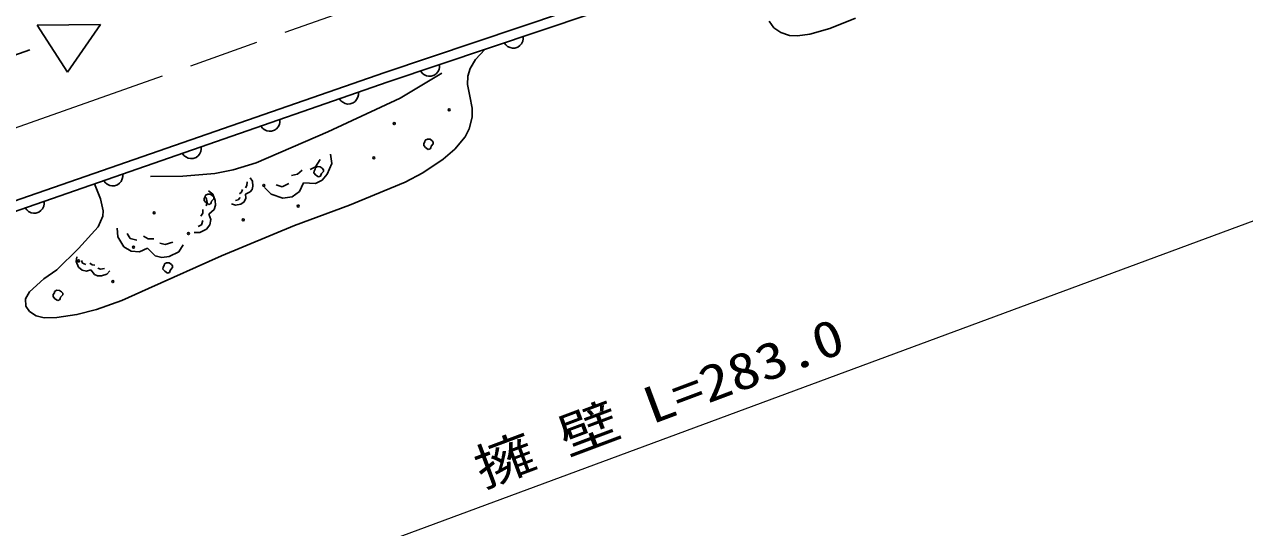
# Model space of a CAD drawing. Units: millimetres, scale not verified. Extents: x 40000 to 680000, y 20000 to 380000.
# Drawn here: x 417584 to 478564, y 259172 to 284296 of the extents above; entities that cross this region are included whole.
import ezdxf
from ezdxf.enums import TextEntityAlignment as Align

# ---------------------------------------------------------------- set-up
doc = ezdxf.new("R2010")
doc.units = ezdxf.units.MM
doc.header["$LTSCALE"] = 1000
doc.linetypes.add('CHAIN', pattern=[18.5, 12, -1.5, 3.5, -1.5])
for name, color, linetype, lineweight in [('M-BGD', 7, 'Continuous', 25), ('M-BMK', 2, 'CHAIN', 13), ('M-STR-HTXT', 7, 'Continuous', 13)]:
    doc.layers.add(name, color=color, linetype=linetype, lineweight=lineweight)
doc.styles.add('ＭＳ ゴシック', font='')
doc.styles.get('ＭＳ ゴシック').set_extended_font_data('MS Gothic')

msp = doc.modelspace()

# ---------------------------------------------------------------- linework, layer by layer
at = {"layer": 'M-BGD'}
for p, q in [((435602, 281901), (452335, 287522)), ((452499, 287050), (435764, 281428)), ((435764, 281428), (452499, 287050)), ((418229, 284265), (421379, 284295)), ((418229, 284265), (419744, 281918)), ((421379, 284295), (419744, 281918)), ((442489, 283455), (442514, 283569)), ((442514, 283569), (442513, 283695)), ((355899, 261160), (417853, 283021)), ((441565, 283377), (441641, 283276)), ((441641, 283276), (441730, 283200)), ((441730, 283200), (441857, 283137)), ((441857, 283137), (441971, 283112)), ((441971, 283112), (442097, 283112)), ((442097, 283112), (442249, 283163)), ((442249, 283163), (442350, 283240)), ((442350, 283240), (442426, 283328)), ((442426, 283328), (442489, 283455)), ((415969, 275086), (435602, 281901)), ((437382, 281972), (437458, 281870)), ((437458, 281870), (437546, 281795)), ((437546, 281795), (437673, 281732)), ((437673, 281732), (437787, 281707)), ((437913, 281707), (438065, 281758)), ((438065, 281758), (438166, 281834)), ((438166, 281834), (438242, 281923)), ((438242, 281923), (438305, 282050)), ((438305, 282050), (438330, 282163)), ((438330, 282163), (438330, 282290)), ((435764, 281428), (416136, 274614)), ((416136, 274614), (435764, 281428)), ((437787, 281707), (437913, 281707)), ((433329, 280583), (433406, 280482)), ((434114, 280453), (434189, 280543)), ((434189, 280543), (434251, 280670)), ((434251, 280670), (434275, 280784)), ((434275, 280784), (434273, 280911)), ((433406, 280482), (433495, 280408)), ((433495, 280408), (433622, 280346)), ((433622, 280346), (433737, 280322)), ((433737, 280322), (433863, 280324)), ((433863, 280324), (434014, 280376)), ((434014, 280376), (434114, 280453)), ((430264, 279180), (430325, 279307)), ((430325, 279307), (430349, 279421)), ((430349, 279421), (430348, 279548)), ((429403, 279220), (429480, 279120)), ((429480, 279120), (429570, 279045)), ((429570, 279045), (429697, 278983)), ((429697, 278983), (429811, 278959)), ((429811, 278959), (429938, 278961)), ((429938, 278961), (430089, 279013)), ((430089, 279013), (430189, 279090)), ((430189, 279090), (430264, 279180)), ((426424, 278059), (426422, 278185)), ((437544, 278255), (437551, 278349)), ((437633, 278143), (437544, 278255)), ((437551, 278349), (437602, 278434)), ((437602, 278434), (437614, 278509)), ((437614, 278509), (437723, 278568)), ((437769, 278053), (437633, 278143)), ((437723, 278568), (437859, 278560)), ((437864, 278087), (437769, 278053)), ((437859, 278560), (437961, 278483)), ((437893, 278136), (437864, 278087)), ((437912, 278223), (437893, 278136)), ((438019, 278332), (437912, 278223)), ((437961, 278483), (438019, 278415)), ((438019, 278415), (438019, 278332)), ((425478, 277857), (425555, 277757)), ((425555, 277757), (425644, 277682)), ((425644, 277682), (425771, 277620)), ((425771, 277620), (425886, 277597)), ((425886, 277597), (426012, 277598)), ((426012, 277598), (426163, 277651)), ((426163, 277651), (426263, 277728)), ((426263, 277728), (426338, 277817)), ((426338, 277817), (426400, 277944)), ((426400, 277944), (426424, 278059)), ((432126, 277183), (432357, 277547)), ((432953, 277348), (432887, 277811)), ((431232, 276819), (431464, 277017)), ((431861, 277050), (432126, 277183)), ((432056, 276883), (432063, 276977)), ((432146, 276771), (432056, 276883)), ((432063, 276977), (432114, 277062)), ((432114, 277062), (432126, 277137)), ((432126, 277137), (432235, 277196)), ((432235, 277196), (432371, 277188)), ((432371, 277188), (432473, 277111)), ((432424, 276851), (432405, 276764)), ((432531, 276960), (432424, 276851)), ((432473, 277111), (432531, 277043)), ((432531, 277043), (432531, 276960)), ((432721, 276819), (432953, 277348)), ((421552, 276494), (421629, 276394)), ((421629, 276394), (421719, 276319)), ((421719, 276319), (421846, 276258)), ((421846, 276258), (421960, 276234)), ((422086, 276235), (422238, 276288)), ((422238, 276288), (422338, 276365)), ((422338, 276365), (422413, 276454)), ((422413, 276454), (422474, 276582)), ((422474, 276582), (422498, 276696)), ((422498, 276696), (422497, 276822)), ((428631, 276142), (428705, 276246)), ((428705, 276246), (428720, 276432)), ((428988, 276477), (428869, 276641)), ((429006, 276228), (428988, 276477)), ((430173, 276289), (430471, 276190)), ((430471, 276190), (430802, 276355)), ((430934, 276752), (431232, 276819)), ((431332, 275958), (431530, 276388)), ((431530, 276388), (432126, 276355)), ((432126, 276355), (432457, 276521)), ((432281, 276681), (432146, 276771)), ((432376, 276715), (432281, 276681)), ((432405, 276764), (432376, 276715)), ((432457, 276521), (432721, 276819)), ((421960, 276234), (422086, 276235)), ((426575, 275605), (426626, 275690)), ((426626, 275690), (426638, 275765)), ((426638, 275765), (426747, 275824)), ((426719, 275406), (426666, 275657)), ((426747, 275824), (426883, 275816)), ((427001, 275822), (426779, 275990)), ((426883, 275816), (426985, 275739)), ((426985, 275739), (427043, 275671)), ((427124, 275501), (427001, 275822)), ((427043, 275671), (427043, 275588)), ((428273, 275532), (428366, 275662)), ((428337, 275841), (428437, 275926)), ((428437, 275926), (428485, 276049)), ((428638, 275822), (428872, 275930)), ((428649, 275618), (428638, 275822)), ((428872, 275930), (428965, 276060)), ((428965, 276060), (429006, 276228)), ((429578, 276157), (429909, 275826)), ((429909, 275826), (430504, 275627)), ((430504, 275627), (430968, 275693)), ((430968, 275693), (431332, 275958)), ((417626, 275132), (417704, 275031)), ((417704, 275031), (417793, 274957)), ((418412, 275002), (418487, 275092)), ((418487, 275092), (418549, 275219)), ((418549, 275219), (418573, 275333)), ((418573, 275333), (418571, 275460)), ((426493, 274879), (426508, 275060)), ((426568, 275511), (426575, 275605)), ((426658, 275399), (426568, 275511)), ((426793, 275309), (426658, 275399)), ((426663, 275240), (426719, 275406)), ((426888, 275343), (426793, 275309)), ((426799, 274822), (427065, 275056)), ((426917, 275392), (426888, 275343)), ((426936, 275479), (426917, 275392)), ((427043, 275588), (426936, 275479)), ((427065, 275056), (427136, 275265)), ((427136, 275265), (427124, 275501)), ((427939, 275339), (428132, 275279)), ((428132, 275279), (428400, 275324)), ((428140, 275510), (428273, 275532)), ((428400, 275324), (428564, 275443)), ((428564, 275443), (428649, 275618)), ((417793, 274957), (417920, 274895)), ((417920, 274895), (418034, 274871)), ((418034, 274871), (418161, 274873)), ((418161, 274873), (418312, 274925)), ((418312, 274925), (418412, 275002)), ((426395, 274727), (426493, 274879)), ((426434, 274295), (426505, 274504)), ((426895, 274557), (426799, 274822)), ((426851, 274292), (426895, 274557)), ((422227, 274122), (422260, 273693)), ((422722, 273858), (422870, 273611)), ((426069, 273908), (426347, 273906)), ((426266, 274213), (426434, 274295)), ((426347, 273906), (426683, 274071)), ((426683, 274071), (426851, 274292)), ((422260, 273693), (422557, 273198)), ((422557, 273198), (422920, 272967)), ((422870, 273611), (423200, 273528)), ((423530, 273726), (423777, 273594)), ((423777, 273594), (424058, 273594)), ((424354, 273380), (424618, 273314)), ((424618, 273314), (424998, 273429)), ((425294, 272934), (425525, 273297)), ((420196, 272689), (420179, 272462)), ((422920, 272967), (423332, 272934)), ((423332, 272934), (423728, 273116)), ((423728, 273116), (424124, 272737)), ((424124, 272737), (424453, 272654)), ((424453, 272654), (424816, 272704)), ((424816, 272704), (425294, 272934)), ((420179, 272462), (420295, 272180)), ((420295, 272180), (420467, 272030)), ((420434, 272512), (420492, 272371)), ((420467, 272030), (420680, 271981)), ((420492, 272371), (420658, 272302)), ((420680, 271981), (420902, 272044)), ((420846, 272379), (420965, 272291)), ((420902, 272044), (421079, 271814)), ((420965, 272291), (421112, 272269)), ((421251, 272133), (421384, 272077)), ((421384, 272077), (421591, 272108)), ((421708, 271825), (421857, 271997)), ((424510, 272081), (424517, 272175)), ((424600, 271969), (424510, 272081)), ((424517, 272175), (424568, 272260)), ((424568, 272260), (424580, 272335)), ((424580, 272335), (424689, 272394)), ((424689, 272394), (424825, 272386)), ((424825, 272386), (424927, 272309)), ((424878, 272049), (424859, 271962)), ((424985, 272158), (424878, 272049)), ((424927, 272309), (424985, 272241)), ((424985, 272241), (424985, 272158)), ((421079, 271814), (421245, 271745)), ((421245, 271745), (421439, 271742)), ((421439, 271742), (421708, 271825)), ((424735, 271879), (424600, 271969)), ((424830, 271913), (424735, 271879)), ((424859, 271962), (424830, 271913)), ((419022, 270709), (419029, 270803)), ((419029, 270803), (419080, 270888)), ((419080, 270888), (419092, 270963)), ((419092, 270963), (419201, 271022)), ((419201, 271022), (419337, 271014)), ((419337, 271014), (419439, 270937)), ((419497, 270786), (419391, 270677)), ((419439, 270937), (419497, 270869)), ((419497, 270869), (419497, 270786)), ((419112, 270597), (419022, 270709)), ((419247, 270507), (419112, 270597)), ((419342, 270541), (419247, 270507)), ((419371, 270590), (419342, 270541)), ((419391, 270677), (419371, 270590))]:
    msp.add_line(p, q, dxfattribs=at)
for points in [[(454797, 284465), (455039, 284134), (455382, 283892), (455821, 283746), (456222, 283719), (456830, 283806), (457841, 284099), (459122, 284601)], [(421083, 276331), (421388, 275592), (421518, 274992), (421504, 274721), (421265, 274195), (420280, 273099), (419198, 272050), (418549, 271600), (417847, 270948), (417639, 270590), (417659, 270234), (417847, 269962), (418179, 269742), (418569, 269646), (419209, 269655), (420211, 269809), (421185, 270064), (422454, 270518), (423786, 271106), (427437, 272737), (431090, 274252), (433835, 275274), (436613, 276424), (437497, 276892), (438504, 277561), (439103, 278070), (439615, 278689), (439811, 279084), (439959, 279672), (439962, 280119), (439845, 280715), (439734, 281303), (439752, 281710), (439869, 282097), (440134, 282548), (440590, 283049)], [(423884, 276695), (425501, 276715), (427093, 276849), (428023, 277030), (429160, 277383), (432748, 278929), (436370, 280611), (438452, 281860)]]:
    msp.add_lwpolyline(points, dxfattribs=at)
for centre in [(438815, 280030), (436071, 279344), (435042, 277629), (429554, 276257), (431269, 275228), (424066, 274885), (428525, 274542), (425781, 273856), (423037, 273170), (420293, 272484), (422008, 271455)]:
    msp.add_circle(centre, 50, dxfattribs=at)
at = {"layer": 'M-BMK'}
msp.add_line((360865, 259201), (455512, 292722), dxfattribs=at)
at = {"layer": 'M-STR-HTXT'}
msp.add_line((557757, 303580), (387010, 240491), dxfattribs=at)

# ---------------------------------------------------------------- texts
at = {"layer": 'M-STR-HTXT', "style": 'ＭＳ ゴシック', "width": 1.2}
msp.add_text('擁 壁 L=283.0', height=1833, rotation=20.5, dxfattribs=at).set_placement((440702, 260647), align=Align.BOTTOM_LEFT)

doc.saveas('drawing.dxf')
